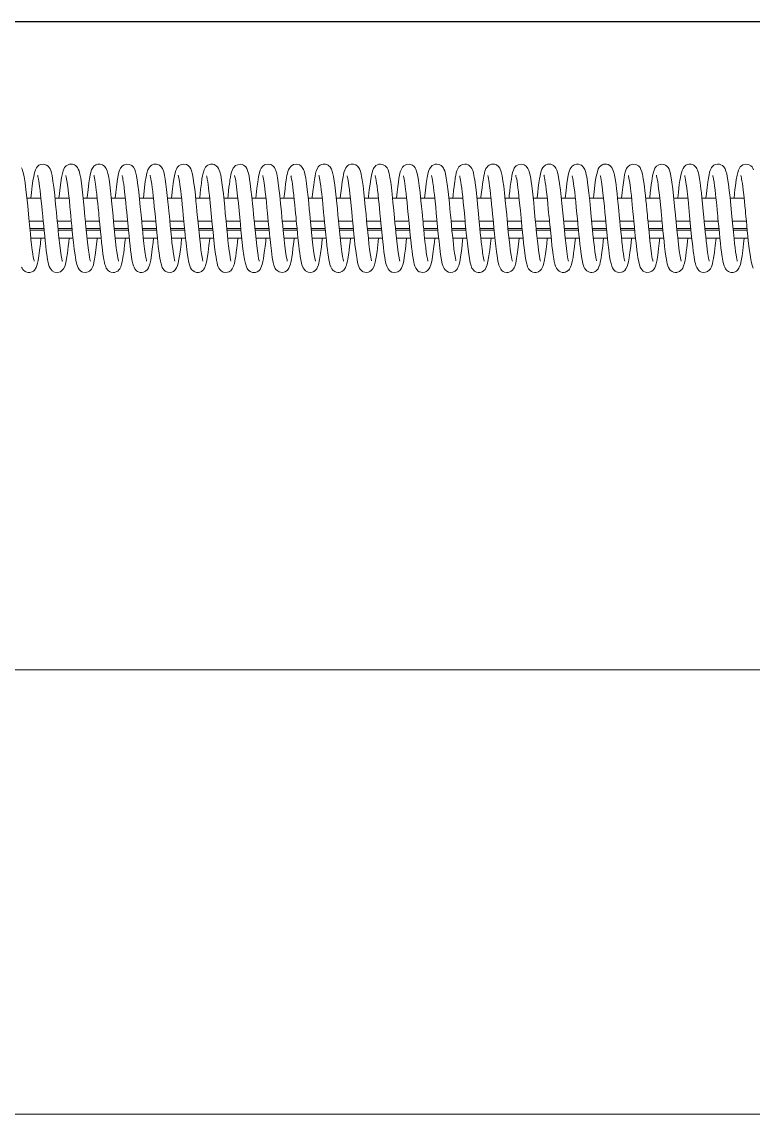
# Model space of a CAD drawing. Extents: x 20 to 307, y 41 to 248.
# Drawn here: x 111.76 to 129.96, y 193.01 to 220.21 of the extents above; entities that cross this region are included whole.
import ezdxf

# ---------------------------------------------------------------- set-up
doc = ezdxf.new("R2010")
doc.units = 0
doc.header["$LTSCALE"] = 0.5
doc.header["$MEASUREMENT"] = 0
doc.layers.get('0').update_dxf_attribs({"linetype": 'CONTINUOUS'})
doc.layers.add('DIM', color=1, linetype='CONTINUOUS')
doc.layers.add('PEN1', color=4, linetype='CONTINUOUS')

msp = doc.modelspace()

# ---------------------------------------------------------------- linework, layer by layer
msp.add_line((134.257, 220.21), (37.173, 220.21))
at = {"layer": 'DIM', "linetype": 'Continuous', "lineweight": 15}
for p, q in [((48.105, 204.069), (142.824, 204.069)), ((48.324, 193.007), (241.324, 193.007))]:
    msp.add_line(p, q, dxfattribs=at)
at = {"layer": 'PEN1', "linetype": 'Continuous', "lineweight": 15}
for p, q in [((112.24, 215.816), (111.89, 215.816)), ((112.94, 215.816), (112.59, 215.816)), ((113.64, 215.816), (113.29, 215.816)), ((114.34, 215.816), (113.991, 215.816)), ((115.04, 215.816), (114.69, 215.816)), ((115.74, 215.816), (115.39, 215.816)), ((116.44, 215.816), (116.09, 215.816)), ((117.14, 215.816), (116.79, 215.816)), ((117.84, 215.816), (117.49, 215.816)), ((118.54, 215.816), (118.19, 215.816)), ((119.24, 215.816), (118.89, 215.816)), ((119.94, 215.816), (119.59, 215.816)), ((120.64, 215.816), (120.29, 215.816)), ((121.34, 215.816), (120.99, 215.816)), ((122.04, 215.816), (121.69, 215.816)), ((122.74, 215.816), (122.391, 215.816)), ((123.44, 215.816), (123.09, 215.816)), ((124.14, 215.816), (123.79, 215.816)), ((124.84, 215.816), (124.49, 215.816)), ((125.54, 215.816), (125.19, 215.816)), ((126.24, 215.816), (125.89, 215.816)), ((126.94, 215.816), (126.59, 215.816)), ((127.64, 215.816), (127.29, 215.816)), ((128.34, 215.816), (127.99, 215.816)), ((129.04, 215.816), (128.691, 215.816)), ((129.74, 215.816), (129.391, 215.816)), ((112.296, 215.25), (111.946, 215.25)), ((112.996, 215.25), (112.646, 215.25)), ((113.696, 215.25), (113.346, 215.25)), ((114.396, 215.25), (114.046, 215.25)), ((115.096, 215.25), (114.746, 215.25)), ((115.796, 215.25), (115.446, 215.25)), ((116.496, 215.25), (116.146, 215.25)), ((117.196, 215.25), (116.846, 215.25)), ((117.896, 215.25), (117.546, 215.25)), ((118.596, 215.25), (118.246, 215.25)), ((119.296, 215.25), (118.946, 215.25)), ((119.996, 215.25), (119.646, 215.25)), ((120.696, 215.25), (120.346, 215.25)), ((121.396, 215.25), (121.046, 215.25)), ((122.096, 215.25), (121.746, 215.25)), ((122.796, 215.25), (122.446, 215.25)), ((123.496, 215.25), (123.146, 215.25)), ((124.196, 215.25), (123.846, 215.25)), ((124.896, 215.25), (124.546, 215.25)), ((125.596, 215.25), (125.246, 215.25)), ((126.296, 215.25), (125.946, 215.25)), ((126.996, 215.25), (126.646, 215.25)), ((127.696, 215.25), (127.346, 215.25)), ((128.396, 215.25), (128.046, 215.25)), ((129.096, 215.25), (128.746, 215.25)), ((129.796, 215.25), (129.446, 215.25)), ((112.313, 215.065), (111.963, 215.065)), ((111.968, 215.019), (112.318, 215.019)), ((113.013, 215.065), (112.663, 215.065)), ((112.668, 215.019), (113.018, 215.019)), ((113.713, 215.065), (113.363, 215.065)), ((113.368, 215.019), (113.718, 215.019)), ((114.413, 215.065), (114.063, 215.065)), ((114.068, 215.019), (114.418, 215.019)), ((115.113, 215.065), (114.763, 215.065)), ((114.768, 215.019), (115.118, 215.019)), ((115.813, 215.065), (115.463, 215.065)), ((115.468, 215.019), (115.818, 215.019)), ((116.513, 215.065), (116.163, 215.065)), ((116.168, 215.019), (116.518, 215.019)), ((117.213, 215.065), (116.863, 215.065)), ((116.868, 215.019), (117.218, 215.019)), ((117.913, 215.065), (117.563, 215.065)), ((117.568, 215.019), (117.918, 215.019)), ((118.613, 215.065), (118.263, 215.065)), ((118.268, 215.019), (118.618, 215.019)), ((119.313, 215.065), (118.963, 215.065)), ((118.968, 215.019), (119.318, 215.019)), ((120.013, 215.065), (119.663, 215.065)), ((119.668, 215.019), (120.018, 215.019)), ((120.713, 215.065), (120.363, 215.065)), ((120.368, 215.019), (120.718, 215.019)), ((121.413, 215.065), (121.063, 215.065)), ((121.068, 215.019), (121.418, 215.019)), ((122.113, 215.065), (121.763, 215.065)), ((121.768, 215.019), (122.118, 215.019)), ((122.813, 215.065), (122.463, 215.065)), ((122.468, 215.019), (122.818, 215.019)), ((123.513, 215.065), (123.163, 215.065)), ((123.168, 215.019), (123.518, 215.019)), ((124.213, 215.065), (123.863, 215.065)), ((123.868, 215.019), (124.218, 215.019)), ((124.913, 215.065), (124.563, 215.065)), ((124.568, 215.019), (124.918, 215.019)), ((125.613, 215.065), (125.263, 215.065)), ((125.268, 215.019), (125.618, 215.019)), ((126.313, 215.065), (125.963, 215.065)), ((125.968, 215.019), (126.318, 215.019)), ((127.013, 215.065), (126.663, 215.065)), ((126.668, 215.019), (127.018, 215.019)), ((127.713, 215.065), (127.363, 215.065)), ((127.368, 215.019), (127.718, 215.019)), ((128.413, 215.065), (128.063, 215.065)), ((128.068, 215.019), (128.418, 215.019)), ((129.113, 215.065), (128.763, 215.065)), ((128.768, 215.019), (129.118, 215.019)), ((129.813, 215.065), (129.463, 215.065)), ((129.468, 215.019), (129.818, 215.019)), ((111.988, 214.821), (112.338, 214.821)), ((112.688, 214.821), (113.038, 214.821)), ((113.388, 214.821), (113.738, 214.821)), ((114.088, 214.821), (114.438, 214.821)), ((114.788, 214.821), (115.138, 214.821)), ((115.488, 214.821), (115.838, 214.821)), ((116.188, 214.821), (116.538, 214.821)), ((116.888, 214.821), (117.238, 214.821)), ((117.588, 214.821), (117.938, 214.821)), ((118.288, 214.821), (118.638, 214.821)), ((118.988, 214.821), (119.338, 214.821)), ((119.688, 214.821), (120.038, 214.821)), ((120.388, 214.821), (120.738, 214.821)), ((121.088, 214.821), (121.438, 214.821)), ((121.788, 214.821), (122.138, 214.821)), ((122.488, 214.821), (122.838, 214.821)), ((123.188, 214.821), (123.538, 214.821)), ((123.888, 214.821), (124.238, 214.821)), ((124.588, 214.821), (124.938, 214.821)), ((125.288, 214.821), (125.638, 214.821)), ((125.988, 214.821), (126.338, 214.821)), ((126.688, 214.821), (127.038, 214.821)), ((127.388, 214.821), (127.738, 214.821)), ((128.088, 214.821), (128.438, 214.821)), ((128.788, 214.821), (129.138, 214.821)), ((129.488, 214.821), (129.838, 214.821))]:
    msp.add_line(p, q, dxfattribs=at)
at = {"layer": 'PEN1', "linetype": 'Continuous', "lineweight": 15, "flags": 128}
for points in [[(112.069, 214.252), (112.067, 214.26), (112.06, 214.291), (112.048, 214.351), (112.036, 214.429), (112.023, 214.521), (112.006, 214.655), (111.991, 214.795), (111.976, 214.936), (111.963, 215.071), (111.947, 215.236), (111.929, 215.42), (111.909, 215.63), (111.888, 215.839), (111.867, 216.03), (111.846, 216.199), (111.822, 216.348), (111.8, 216.455), (111.772, 216.538), (111.751, 216.576)], [(112.771, 214.248), (112.772, 214.247), (112.768, 214.259), (112.757, 214.307), (112.742, 214.389), (112.725, 214.504), (112.707, 214.652), (112.687, 214.828), (112.67, 214.997), (112.656, 215.144), (112.645, 215.255), (112.636, 215.347), (112.626, 215.459), (112.613, 215.597), (112.597, 215.755), (112.581, 215.906), (112.56, 216.092), (112.539, 216.244), (112.516, 216.381), (112.5, 216.454), (112.483, 216.51), (112.466, 216.551), (112.446, 216.584), (112.422, 216.613), (112.38, 216.644), (112.314, 216.667), (112.238, 216.661), (112.19, 216.64), (112.154, 216.61), (112.125, 216.573), (112.101, 216.524), (112.077, 216.447), (112.058, 216.358), (112.041, 216.255), (112.023, 216.125), (112.004, 215.963), (111.988, 215.816)], [(113.469, 214.252), (113.47, 214.253), (113.467, 214.265), (113.459, 214.298), (113.449, 214.349), (113.437, 214.423), (113.422, 214.525), (113.407, 214.646), (113.391, 214.795), (113.374, 214.958), (113.36, 215.099), (113.349, 215.213), (113.341, 215.297), (113.335, 215.359), (113.326, 215.452), (113.314, 215.578), (113.299, 215.732), (113.282, 215.895), (113.266, 216.04), (113.246, 216.193), (113.228, 216.317), (113.209, 216.415), (113.187, 216.497), (113.169, 216.543), (113.147, 216.583), (113.123, 216.611), (113.101, 216.631), (113.074, 216.648), (113.027, 216.664), (112.953, 216.665), (112.869, 216.624), (112.829, 216.58), (112.808, 216.542), (112.793, 216.503), (112.773, 216.431), (112.754, 216.336), (112.734, 216.207), (112.717, 216.083), (112.7, 215.935), (112.688, 215.816)], [(114.17, 214.251), (114.166, 214.268), (114.154, 214.321), (114.141, 214.394), (114.128, 214.482), (114.115, 214.584), (114.097, 214.736), (114.08, 214.897), (114.064, 215.06), (114.048, 215.22), (114.033, 215.379), (114.019, 215.532), (114.004, 215.681), (113.988, 215.837), (113.97, 216.001), (113.951, 216.158), (113.933, 216.282), (113.925, 216.332), (113.917, 216.376), (113.905, 216.432), (113.886, 216.501), (113.862, 216.557), (113.838, 216.595), (113.82, 216.615), (113.805, 216.628), (113.77, 216.65), (113.713, 216.667), (113.656, 216.665), (113.604, 216.647), (113.557, 216.613), (113.523, 216.57), (113.5, 216.524), (113.482, 216.466), (113.463, 216.388), (113.448, 216.299), (113.433, 216.204), (113.411, 216.03), (113.391, 215.845), (113.388, 215.816)], [(114.868, 214.253), (114.867, 214.257), (114.863, 214.275), (114.849, 214.344), (114.834, 214.443), (114.818, 214.561), (114.802, 214.694), (114.787, 214.831), (114.773, 214.967), (114.76, 215.099), (114.748, 215.227), (114.731, 215.406), (114.712, 215.603), (114.692, 215.798), (114.673, 215.979), (114.653, 216.146), (114.636, 216.266), (114.616, 216.379), (114.593, 216.477), (114.572, 216.537), (114.543, 216.588), (114.5, 216.631), (114.441, 216.661), (114.368, 216.667), (114.311, 216.651), (114.284, 216.636), (114.265, 216.621), (114.249, 216.605), (114.233, 216.585), (114.218, 216.563), (114.204, 216.533), (114.188, 216.489), (114.173, 216.43), (114.156, 216.346), (114.138, 216.236), (114.119, 216.094), (114.103, 215.959), (114.088, 215.816)], [(115.568, 214.254), (115.569, 214.253), (115.563, 214.279), (115.551, 214.34), (115.536, 214.431), (115.519, 214.554), (115.5, 214.711), (115.485, 214.845), (115.47, 214.995), (115.456, 215.142), (115.444, 215.265), (115.435, 215.361), (115.429, 215.429), (115.422, 215.495), (115.412, 215.598), (115.399, 215.728), (115.384, 215.882), (115.366, 216.034), (115.35, 216.165), (115.332, 216.294), (115.313, 216.395), (115.295, 216.472), (115.279, 216.519), (115.261, 216.56), (115.235, 216.598), (115.19, 216.638), (115.113, 216.667), (115.052, 216.664), (115.01, 216.65), (114.983, 216.635), (114.963, 216.619), (114.941, 216.595), (114.903, 216.529), (114.876, 216.445), (114.856, 216.349), (114.837, 216.233), (114.818, 216.086), (114.798, 215.909), (114.788, 215.816)], [(116.27, 214.252), (116.269, 214.258), (116.26, 214.294), (116.249, 214.349), (116.235, 214.431), (116.221, 214.534), (116.206, 214.655), (116.191, 214.795), (116.174, 214.954), (116.158, 215.125), (116.143, 215.277), (116.131, 215.4), (116.122, 215.498), (116.111, 215.612), (116.098, 215.746), (116.082, 215.893), (116.065, 216.047), (116.047, 216.187), (116.028, 216.313), (116.008, 216.418), (115.986, 216.5), (115.967, 216.549), (115.941, 216.591), (115.9, 216.631), (115.858, 216.655), (115.799, 216.668), (115.731, 216.659), (115.673, 216.627), (115.633, 216.584), (115.609, 216.544), (115.594, 216.507), (115.569, 216.413), (115.546, 216.29), (115.53, 216.181), (115.513, 216.05), (115.496, 215.898), (115.488, 215.816)], [(116.969, 214.253), (116.969, 214.258), (116.959, 214.295), (116.948, 214.353), (116.937, 214.424), (116.925, 214.506), (116.909, 214.631), (116.894, 214.766), (116.879, 214.907), (116.865, 215.051), (116.845, 215.254), (116.828, 215.44), (116.812, 215.604), (116.796, 215.764), (116.779, 215.925), (116.766, 216.035), (116.752, 216.148), (116.735, 216.268), (116.714, 216.389), (116.692, 216.478), (116.662, 216.555), (116.636, 216.597), (116.619, 216.612), (116.597, 216.626), (116.55, 216.657), (116.52, 216.665), (116.49, 216.668), (116.461, 216.666), (116.436, 216.66), (116.394, 216.642), (116.366, 216.622), (116.336, 216.589), (116.3, 216.521), (116.276, 216.445), (116.262, 216.379), (116.247, 216.298), (116.231, 216.186), (116.212, 216.034), (116.19, 215.839), (116.188, 215.816)], [(117.672, 214.247), (117.672, 214.247), (117.667, 214.264), (117.657, 214.308), (117.642, 214.388), (117.625, 214.504), (117.609, 214.632), (117.592, 214.788), (117.575, 214.95), (117.561, 215.088), (117.551, 215.194), (117.544, 215.266), (117.538, 215.33), (117.529, 215.421), (117.518, 215.54), (117.504, 215.686), (117.487, 215.851), (117.466, 216.038), (117.448, 216.183), (117.432, 216.291), (117.418, 216.37), (117.41, 216.411), (117.399, 216.458), (117.383, 216.51), (117.36, 216.561), (117.336, 216.597), (117.307, 216.626), (117.279, 216.645), (117.246, 216.659), (117.201, 216.668), (117.081, 216.63), (117.026, 216.57), (116.995, 216.509), (116.982, 216.468), (116.968, 216.409), (116.954, 216.34), (116.944, 216.279), (116.937, 216.231), (116.929, 216.171), (116.919, 216.095), (116.908, 216.001), (116.895, 215.886), (116.888, 215.816)], [(118.371, 214.248), (118.371, 214.25), (118.363, 214.28), (118.35, 214.344), (118.335, 214.435), (118.318, 214.555), (118.301, 214.702), (118.284, 214.863), (118.269, 215.01), (118.256, 215.138), (118.246, 215.243), (118.236, 215.348), (118.224, 215.481), (118.204, 215.687), (118.183, 215.887), (118.163, 216.06), (118.145, 216.204), (118.126, 216.325), (118.107, 216.424), (118.085, 216.505), (118.07, 216.541), (118.048, 216.581), (118.012, 216.622), (117.957, 216.655), (117.891, 216.668), (117.839, 216.661), (117.803, 216.647), (117.758, 216.614), (117.721, 216.567), (117.698, 216.517), (117.68, 216.46), (117.656, 216.351), (117.635, 216.218), (117.615, 216.065), (117.596, 215.899), (117.588, 215.816)], [(119.069, 214.253), (119.068, 214.259), (119.062, 214.286), (119.053, 214.326), (119.039, 214.407), (119.024, 214.514), (119.007, 214.645), (118.99, 214.799), (118.972, 214.976), (118.954, 215.159), (118.94, 215.312), (118.929, 215.428), (118.917, 215.546), (118.903, 215.691), (118.886, 215.856), (118.867, 216.032), (118.847, 216.187), (118.828, 216.317), (118.807, 216.422), (118.786, 216.5), (118.774, 216.534), (118.76, 216.561), (118.744, 216.586), (118.719, 216.616), (118.673, 216.648), (118.601, 216.668), (118.525, 216.657), (118.463, 216.619), (118.423, 216.57), (118.401, 216.525), (118.387, 216.484), (118.373, 216.432), (118.362, 216.381), (118.353, 216.331), (118.342, 216.265), (118.329, 216.176), (118.315, 216.061), (118.298, 215.918), (118.288, 215.816)], [(119.769, 214.253), (119.769, 214.259), (119.758, 214.3), (119.746, 214.363), (119.728, 214.482), (119.711, 214.619), (119.694, 214.767), (119.677, 214.926), (119.661, 215.089), (119.645, 215.251), (119.631, 215.402), (119.617, 215.55), (119.603, 215.695), (119.588, 215.844), (119.571, 215.993), (119.553, 216.142), (119.538, 216.25), (119.52, 216.357), (119.498, 216.457), (119.469, 216.542), (119.444, 216.586), (119.425, 216.607), (119.418, 216.612), (119.408, 216.62), (119.402, 216.625), (119.394, 216.631), (119.385, 216.638), (119.355, 216.655), (119.318, 216.666), (119.288, 216.668), (119.259, 216.666), (119.219, 216.654), (119.19, 216.64), (119.166, 216.622), (119.142, 216.597), (119.118, 216.562), (119.091, 216.497), (119.073, 216.433), (119.06, 216.368), (119.045, 216.281), (119.027, 216.155), (119.006, 215.985), (118.99, 215.841), (118.988, 215.816)], [(120.463, 214.26), (120.463, 214.26), (120.462, 214.264), (120.458, 214.29), (120.447, 214.355), (120.434, 214.444), (120.42, 214.545), (120.403, 214.68), (120.388, 214.82), (120.373, 214.962), (120.36, 215.101), (120.345, 215.252), (120.329, 215.42), (120.312, 215.601), (120.294, 215.782), (120.275, 215.957), (120.256, 216.123), (120.234, 216.279), (120.221, 216.355), (120.207, 216.423), (120.192, 216.482), (120.173, 216.534), (120.15, 216.577), (120.12, 216.613), (120.076, 216.646), (120.019, 216.666), (119.96, 216.666), (119.905, 216.648), (119.878, 216.631), (119.871, 216.626), (119.864, 216.62), (119.851, 216.607), (119.825, 216.573), (119.799, 216.52), (119.779, 216.455), (119.766, 216.399), (119.757, 216.352), (119.737, 216.229), (119.716, 216.069), (119.696, 215.892), (119.688, 215.816)], [(121.171, 214.249), (121.171, 214.249), (121.165, 214.273), (121.152, 214.334), (121.137, 214.42), (121.122, 214.53), (121.105, 214.67), (121.088, 214.822), (121.073, 214.966), (121.061, 215.092), (121.05, 215.199), (121.038, 215.332), (121.021, 215.511), (121, 215.722), (120.98, 215.916), (120.961, 216.082), (120.943, 216.219), (120.924, 216.338), (120.904, 216.437), (120.879, 216.521), (120.854, 216.572), (120.807, 216.626), (120.743, 216.66), (120.687, 216.668), (120.65, 216.664), (120.631, 216.659), (120.615, 216.653), (120.577, 216.631), (120.545, 216.601), (120.53, 216.581), (120.515, 216.556), (120.499, 216.519), (120.48, 216.46), (120.463, 216.387), (120.446, 216.289), (120.429, 216.169), (120.411, 216.026), (120.392, 215.86), (120.388, 215.816)], [(121.871, 214.248), (121.871, 214.25), (121.866, 214.269), (121.857, 214.308), (121.844, 214.376), (121.83, 214.47), (121.814, 214.592), (121.797, 214.741), (121.779, 214.905), (121.765, 215.047), (121.754, 215.159), (121.748, 215.226), (121.742, 215.286), (121.734, 215.37), (121.724, 215.478), (121.711, 215.608), (121.697, 215.754), (121.675, 215.959), (121.655, 216.129), (121.636, 216.263), (121.618, 216.37), (121.598, 216.461), (121.571, 216.539), (121.551, 216.577), (121.524, 216.611), (121.485, 216.641), (121.42, 216.666), (121.333, 216.66), (121.272, 216.627), (121.238, 216.592), (121.218, 216.562), (121.202, 216.529), (121.183, 216.473), (121.165, 216.395), (121.149, 216.31), (121.135, 216.215), (121.12, 216.104), (121.104, 215.966), (121.088, 215.816)], [(122.568, 214.255), (122.567, 214.263), (122.563, 214.281), (122.554, 214.32), (122.545, 214.374), (122.533, 214.452), (122.519, 214.553), (122.503, 214.682), (122.486, 214.843), (122.469, 215.005), (122.456, 215.144), (122.445, 215.256), (122.437, 215.338), (122.432, 215.393), (122.425, 215.466), (122.415, 215.566), (122.403, 215.692), (122.388, 215.838), (122.372, 215.983), (122.35, 216.17), (122.328, 216.316), (122.307, 216.425), (122.288, 216.496), (122.27, 216.541), (122.256, 216.57), (122.24, 216.592), (122.223, 216.612), (122.201, 216.63), (122.181, 216.644), (122.146, 216.659), (122.091, 216.668), (122.047, 216.663), (122.015, 216.653), (121.979, 216.632), (121.94, 216.594), (121.912, 216.55), (121.894, 216.505), (121.879, 216.455), (121.853, 216.33), (121.83, 216.181), (121.809, 216.013), (121.788, 215.816)], [(123.269, 214.254), (123.27, 214.254), (123.268, 214.26), (123.262, 214.286), (123.253, 214.326), (123.246, 214.368), (123.238, 214.415), (123.232, 214.455), (123.226, 214.5), (123.218, 214.555), (123.21, 214.621), (123.199, 214.72), (123.186, 214.839), (123.174, 214.957), (123.164, 215.056), (123.154, 215.158), (123.148, 215.227), (123.139, 215.315), (123.128, 215.436), (123.113, 215.589), (123.095, 215.769), (123.077, 215.943), (123.06, 216.086), (123.046, 216.199), (123.035, 216.274), (123.025, 216.333), (123.015, 216.386), (123.001, 216.45), (122.984, 216.507), (122.961, 216.559), (122.937, 216.595), (122.915, 216.619), (122.895, 216.635), (122.87, 216.65), (122.834, 216.663), (122.786, 216.668), (122.729, 216.658), (122.678, 216.629), (122.643, 216.596), (122.621, 216.566), (122.606, 216.537), (122.591, 216.499), (122.577, 216.447), (122.562, 216.382), (122.552, 216.326), (122.545, 216.283), (122.538, 216.237), (122.53, 216.178), (122.52, 216.101), (122.508, 216.007), (122.496, 215.893), (122.488, 215.816)], [(123.971, 214.248), (123.971, 214.249), (123.967, 214.265), (123.959, 214.296), (123.941, 214.396), (123.921, 214.539), (123.906, 214.654), (123.892, 214.781), (123.879, 214.903), (123.863, 215.066), (123.85, 215.199), (123.842, 215.292), (123.831, 215.407), (123.818, 215.543), (123.796, 215.761), (123.776, 215.952), (123.757, 216.115), (123.738, 216.254), (123.717, 216.376), (123.694, 216.476), (123.658, 216.565), (123.624, 216.61), (123.575, 216.647), (123.526, 216.664), (123.483, 216.668), (123.451, 216.664), (123.427, 216.657), (123.392, 216.641), (123.366, 216.622), (123.326, 216.576), (123.315, 216.557), (123.303, 216.531), (123.29, 216.494), (123.275, 216.44), (123.259, 216.364), (123.243, 216.267), (123.23, 216.18), (123.217, 216.079), (123.204, 215.967), (123.19, 215.841), (123.188, 215.816)], [(124.671, 214.248), (124.671, 214.249), (124.666, 214.269), (124.657, 214.309), (124.646, 214.363), (124.637, 214.425), (124.623, 214.516), (124.61, 214.623), (124.596, 214.745), (124.581, 214.884), (124.566, 215.033), (124.553, 215.167), (124.543, 215.28), (124.534, 215.369), (124.526, 215.46), (124.515, 215.572), (124.502, 215.702), (124.487, 215.847), (124.471, 215.997), (124.455, 216.127), (124.441, 216.233), (124.421, 216.355), (124.402, 216.447), (124.384, 216.506), (124.36, 216.562), (124.319, 216.615), (124.267, 216.651), (124.193, 216.668), (124.117, 216.653), (124.066, 216.621), (124.036, 216.59), (124.019, 216.563), (123.998, 216.518), (123.979, 216.456), (123.961, 216.378), (123.946, 216.292), (123.934, 216.21), (123.921, 216.111), (123.907, 215.991), (123.895, 215.887), (123.888, 215.816)], [(125.369, 214.253), (125.37, 214.254), (125.364, 214.274), (125.356, 214.312), (125.347, 214.361), (125.327, 214.488), (125.308, 214.643), (125.288, 214.819), (125.269, 215.011), (125.25, 215.206), (125.233, 215.381), (125.219, 215.532), (125.203, 215.689), (125.187, 215.854), (125.168, 216.021), (125.147, 216.186), (125.123, 216.341), (125.104, 216.434), (125.082, 216.513), (125.057, 216.567), (125.038, 216.595), (125.016, 216.617), (125.005, 216.626), (124.991, 216.636), (124.984, 216.641), (124.961, 216.653), (124.931, 216.663), (124.903, 216.668), (124.881, 216.668), (124.85, 216.664), (124.807, 216.649), (124.763, 216.619), (124.731, 216.582), (124.708, 216.542), (124.688, 216.488), (124.673, 216.433), (124.661, 216.375), (124.647, 216.298), (124.633, 216.2), (124.617, 216.076), (124.604, 215.964), (124.59, 215.836), (124.588, 215.816)], [(126.066, 214.258), (126.067, 214.262), (126.064, 214.276), (126.058, 214.302), (126.052, 214.331), (126.047, 214.362), (126.028, 214.486), (126.013, 214.595), (125.999, 214.715), (125.986, 214.836), (125.969, 215.011), (125.952, 215.184), (125.935, 215.366), (125.917, 215.555), (125.897, 215.754), (125.876, 215.955), (125.853, 216.142), (125.832, 216.29), (125.822, 216.35), (125.812, 216.402), (125.798, 216.462), (125.774, 216.533), (125.744, 216.587), (125.715, 216.619), (125.703, 216.629), (125.692, 216.637), (125.662, 216.653), (125.619, 216.666), (125.564, 216.666), (125.507, 216.648), (125.462, 216.616), (125.432, 216.583), (125.413, 216.551), (125.395, 216.51), (125.379, 216.456), (125.363, 216.385), (125.346, 216.289), (125.33, 216.183), (125.309, 216.008), (125.288, 215.821), (125.288, 215.816)], [(126.771, 214.248), (126.771, 214.247), (126.769, 214.254), (126.764, 214.273), (126.757, 214.308), (126.747, 214.361), (126.735, 214.432), (126.723, 214.518), (126.711, 214.619), (126.697, 214.733), (126.684, 214.861), (126.671, 214.988), (126.657, 215.132), (126.646, 215.243), (126.639, 215.318), (126.632, 215.398), (126.62, 215.515), (126.606, 215.667), (126.592, 215.8), (126.578, 215.936), (126.564, 216.054), (126.552, 216.153), (126.537, 216.261), (126.523, 216.343), (126.511, 216.404), (126.492, 216.483), (126.458, 216.565), (126.432, 216.602), (126.397, 216.634), (126.354, 216.656), (126.314, 216.667), (126.28, 216.668), (126.262, 216.666), (126.242, 216.662), (126.221, 216.655), (126.201, 216.644), (126.192, 216.639), (126.185, 216.633), (126.178, 216.628), (126.171, 216.623), (126.161, 216.614), (126.143, 216.598), (126.125, 216.574), (126.11, 216.546), (126.095, 216.507), (126.071, 216.42), (126.051, 216.322), (126.035, 216.217), (126.014, 216.057), (125.996, 215.899), (125.988, 215.816)], [(127.472, 214.247), (127.47, 214.252), (127.464, 214.276), (127.455, 214.318), (127.445, 214.37), (127.436, 214.43), (127.416, 214.574), (127.395, 214.754), (127.384, 214.858), (127.373, 214.97), (127.359, 215.108), (127.348, 215.226), (127.339, 215.321), (127.331, 215.408), (127.32, 215.519), (127.307, 215.651), (127.296, 215.763), (127.284, 215.882), (127.27, 216.001), (127.258, 216.104), (127.243, 216.216), (127.23, 216.302), (127.219, 216.367), (127.208, 216.421), (127.193, 216.478), (127.173, 216.536), (127.149, 216.579), (127.109, 216.625), (127.045, 216.659), (126.965, 216.667), (126.896, 216.643), (126.855, 216.611), (126.831, 216.583), (126.816, 216.558), (126.799, 216.519), (126.782, 216.469), (126.766, 216.4), (126.743, 216.267), (126.719, 216.096), (126.703, 215.96), (126.688, 215.816)], [(128.169, 214.253), (128.169, 214.258), (128.162, 214.284), (128.144, 214.376), (128.125, 214.506), (128.105, 214.663), (128.086, 214.841), (128.066, 215.034), (128.048, 215.225), (128.032, 215.393), (128.018, 215.544), (128.002, 215.707), (127.984, 215.879), (127.964, 216.054), (127.943, 216.22), (127.927, 216.322), (127.909, 216.414), (127.889, 216.492), (127.871, 216.539), (127.849, 216.579), (127.836, 216.597), (127.82, 216.614), (127.804, 216.628), (127.795, 216.635), (127.786, 216.64), (127.767, 216.651), (127.744, 216.66), (127.685, 216.668), (127.616, 216.653), (127.56, 216.616), (127.52, 216.565), (127.497, 216.516), (127.481, 216.464), (127.461, 216.374), (127.439, 216.245), (127.428, 216.162), (127.415, 216.065), (127.402, 215.954), (127.389, 215.828), (127.388, 215.816)], [(128.871, 214.248), (128.872, 214.248), (128.868, 214.26), (128.861, 214.288), (128.854, 214.323), (128.844, 214.375), (128.837, 214.422), (128.829, 214.477), (128.819, 214.548), (128.808, 214.637), (128.796, 214.746), (128.783, 214.865), (128.773, 214.969), (128.762, 215.079), (128.755, 215.152), (128.747, 215.233), (128.736, 215.348), (128.722, 215.498), (128.704, 215.679), (128.69, 215.824), (128.676, 215.948), (128.664, 216.052), (128.654, 216.136), (128.645, 216.202), (128.638, 216.254), (128.631, 216.297), (128.621, 216.355), (128.612, 216.4), (128.601, 216.449), (128.589, 216.491), (128.581, 216.515), (128.573, 216.535), (128.565, 216.551), (128.561, 216.559), (128.556, 216.566), (128.551, 216.573), (128.545, 216.581), (128.53, 216.6), (128.51, 216.62), (128.485, 216.639), (128.454, 216.656), (128.423, 216.665), (128.393, 216.668), (128.365, 216.667), (128.321, 216.655), (128.291, 216.64), (128.269, 216.624), (128.245, 216.6), (128.219, 216.562), (128.194, 216.506), (128.177, 216.447), (128.165, 216.395), (128.153, 216.335), (128.141, 216.26), (128.127, 216.161), (128.116, 216.068), (128.103, 215.958), (128.089, 215.83), (128.088, 215.816)], [(129.568, 214.253), (129.569, 214.252), (129.565, 214.266), (129.558, 214.301), (129.548, 214.35), (129.539, 214.41), (129.528, 214.48), (129.515, 214.583), (129.502, 214.691), (129.49, 214.803), (129.473, 214.969), (129.457, 215.126), (129.443, 215.278), (129.427, 215.451), (129.408, 215.645), (129.389, 215.835), (129.369, 216.011), (129.35, 216.169), (129.329, 216.31), (129.306, 216.429), (129.288, 216.494), (129.266, 216.549), (129.234, 216.599), (129.199, 216.632), (129.163, 216.653), (129.128, 216.664), (129.081, 216.668), (129.034, 216.66), (129.003, 216.647), (128.986, 216.637), (128.972, 216.627), (128.93, 216.58), (128.918, 216.562), (128.907, 216.539), (128.895, 216.508), (128.881, 216.464), (128.866, 216.401), (128.851, 216.319), (128.835, 216.216), (128.818, 216.088), (128.801, 215.936), (128.788, 215.816)], [(129.976, 216.528), (129.956, 216.569), (129.937, 216.596), (129.904, 216.628), (129.848, 216.659), (129.768, 216.667), (129.706, 216.648), (129.671, 216.626), (129.645, 216.6), (129.623, 216.569), (129.598, 216.516), (129.579, 216.456), (129.564, 216.389), (129.544, 216.275), (129.523, 216.126), (129.512, 216.035), (129.5, 215.934), (129.488, 215.822), (129.488, 215.816)], [(112.157, 216.387), (112.159, 216.38), (112.165, 216.357), (112.171, 216.327), (112.178, 216.292), (112.186, 216.246), (112.196, 216.186), (112.206, 216.109), (112.218, 216.014), (112.231, 215.899), (112.247, 215.746), (112.261, 215.616), (112.27, 215.515), (112.277, 215.445), (112.285, 215.362), (112.296, 215.244), (112.307, 215.133), (112.319, 215.006), (112.332, 214.877), (112.344, 214.76), (112.359, 214.624), (112.373, 214.51), (112.386, 214.416), (112.405, 214.293), (112.429, 214.179), (112.447, 214.121), (112.466, 214.079), (112.49, 214.042), (112.521, 214.01), (112.576, 213.979), (112.655, 213.969), (112.722, 213.988), (112.763, 214.016), (112.803, 214.063), (112.83, 214.118), (112.856, 214.208), (112.877, 214.316), (112.897, 214.448), (112.919, 214.619), (112.93, 214.722), (112.941, 214.821)], [(112.86, 216.382), (112.862, 216.373), (112.868, 216.344), (112.886, 216.247), (112.906, 216.108), (112.927, 215.936), (112.946, 215.76), (112.962, 215.601), (112.975, 215.47), (112.983, 215.378), (112.994, 215.264), (113.007, 215.129), (113.028, 214.91), (113.049, 214.715), (113.068, 214.549), (113.087, 214.404), (113.108, 214.275), (113.133, 214.167), (113.165, 214.081), (113.191, 214.041), (113.226, 214.006), (113.26, 213.986), (113.285, 213.976), (113.344, 213.968), (113.384, 213.974), (113.416, 213.985), (113.45, 214.005), (113.495, 214.05), (113.506, 214.067), (113.517, 214.088), (113.53, 214.117), (113.543, 214.158), (113.558, 214.217), (113.574, 214.298), (113.59, 214.399), (113.607, 214.522), (113.624, 214.67), (113.638, 214.797), (113.641, 214.821)], [(113.558, 216.384), (113.558, 216.383), (113.561, 216.374), (113.566, 216.354), (113.572, 216.327), (113.582, 216.269), (113.591, 216.217), (113.598, 216.167), (113.607, 216.102), (113.617, 216.02), (113.629, 215.918), (113.642, 215.798), (113.654, 215.685), (113.663, 215.59), (113.67, 215.514), (113.676, 215.461), (113.681, 215.406), (113.691, 215.302), (113.704, 215.164), (113.72, 214.993), (113.735, 214.849), (113.749, 214.716), (113.761, 214.605), (113.772, 214.514), (113.782, 214.441), (113.79, 214.385), (113.797, 214.342), (113.805, 214.295), (113.812, 214.255), (113.821, 214.212), (113.832, 214.167), (113.842, 214.136), (113.851, 214.112), (113.866, 214.08), (113.879, 214.059), (113.898, 214.035), (113.924, 214.01), (113.949, 213.993), (113.979, 213.979), (114.038, 213.968), (114.066, 213.97), (114.089, 213.975), (114.125, 213.99), (114.149, 214.005), (114.16, 214.013), (114.172, 214.024), (114.199, 214.057), (114.225, 214.108), (114.247, 214.173), (114.261, 214.232), (114.271, 214.283), (114.28, 214.33), (114.289, 214.389), (114.299, 214.461), (114.31, 214.547), (114.322, 214.651), (114.336, 214.773), (114.34, 214.821)], [(114.26, 216.381), (114.259, 216.382), (114.262, 216.37), (114.267, 216.35), (114.273, 216.322), (114.28, 216.285), (114.288, 216.234), (114.298, 216.167), (114.31, 216.083), (114.322, 215.978), (114.336, 215.851), (114.351, 215.71), (114.364, 215.581), (114.374, 215.473), (114.385, 215.362), (114.392, 215.29), (114.4, 215.204), (114.408, 215.116), (114.419, 215.01), (114.431, 214.888), (114.444, 214.756), (114.458, 214.634), (114.471, 214.525), (114.484, 214.429), (114.496, 214.345), (114.513, 214.252), (114.529, 214.182), (114.543, 214.133), (114.556, 214.099), (114.568, 214.075), (114.579, 214.057), (114.62, 214.011), (114.646, 213.993), (114.684, 213.977), (114.709, 213.971), (114.746, 213.968), (114.791, 213.976), (114.841, 213.999), (114.887, 214.041), (114.916, 214.086), (114.948, 214.174), (114.97, 214.278), (114.991, 214.403), (115.01, 214.545), (115.029, 214.712), (115.04, 214.821)], [(114.958, 216.387), (114.956, 216.388), (114.961, 216.372), (114.968, 216.344), (114.976, 216.303), (114.986, 216.249), (114.998, 216.17), (115.009, 216.089), (115.021, 215.988), (115.035, 215.866), (115.047, 215.745), (115.061, 215.606), (115.072, 215.498), (115.079, 215.424), (115.087, 215.345), (115.097, 215.231), (115.111, 215.084), (115.124, 214.956), (115.137, 214.83), (115.149, 214.716), (115.16, 214.616), (115.181, 214.451), (115.199, 214.326), (115.213, 214.251), (115.229, 214.181), (115.246, 214.125), (115.259, 214.093), (115.274, 214.065), (115.294, 214.037), (115.329, 214.005), (115.388, 213.975), (115.468, 213.971), (115.536, 213.996), (115.581, 214.033), (115.616, 214.087), (115.639, 214.144), (115.655, 214.203), (115.674, 214.297), (115.694, 214.426), (115.709, 214.538), (115.725, 214.673), (115.741, 214.821)], [(115.655, 216.392), (115.655, 216.393), (115.658, 216.383), (115.671, 216.329), (115.688, 216.233), (115.698, 216.168), (115.708, 216.092), (115.719, 216.002), (115.731, 215.901), (115.743, 215.787), (115.756, 215.665), (115.77, 215.518), (115.781, 215.401), (115.789, 215.315), (115.796, 215.246), (115.806, 215.145), (115.818, 215.011), (115.83, 214.891), (115.844, 214.758), (115.858, 214.636), (115.87, 214.529), (115.886, 214.411), (115.901, 214.318), (115.914, 214.247), (115.934, 214.163), (115.964, 214.082), (115.99, 214.042), (116.025, 214.007), (116.071, 213.981), (116.111, 213.97), (116.138, 213.968), (116.161, 213.97), (116.19, 213.976), (116.221, 213.988), (116.236, 213.997), (116.243, 214.002), (116.25, 214.006), (116.262, 214.016), (116.281, 214.034), (116.297, 214.054), (116.313, 214.08), (116.337, 214.14), (116.359, 214.223), (116.377, 214.319), (116.401, 214.476), (116.421, 214.641), (116.439, 214.809), (116.441, 214.821)], [(116.363, 216.376), (116.362, 216.374), (116.364, 216.361), (116.369, 216.341), (116.373, 216.319), (116.379, 216.291), (116.384, 216.26), (116.39, 216.223), (116.4, 216.158), (116.41, 216.078), (116.421, 215.985), (116.432, 215.889), (116.452, 215.701), (116.469, 215.527), (116.486, 215.35), (116.504, 215.165), (116.522, 214.976), (116.541, 214.785), (116.562, 214.6), (116.584, 214.427), (116.596, 214.348), (116.608, 214.274), (116.622, 214.207), (116.637, 214.151), (116.652, 214.109), (116.668, 214.075), (116.69, 214.044), (116.724, 214.009), (116.775, 213.98), (116.832, 213.968), (116.885, 213.974), (116.923, 213.988), (116.949, 214.004), (116.961, 214.013), (116.98, 214.032), (117, 214.059), (117.017, 214.089), (117.033, 214.127), (117.053, 214.195), (117.065, 214.251), (117.075, 214.305), (117.086, 214.368), (117.1, 214.466), (117.114, 214.583), (117.129, 214.713), (117.14, 214.821)], [(117.059, 216.384), (117.06, 216.379), (117.068, 216.347), (117.077, 216.298), (117.087, 216.239), (117.097, 216.173), (117.116, 216.027), (117.135, 215.868), (117.153, 215.695), (117.171, 215.512), (117.187, 215.335), (117.203, 215.174), (117.217, 215.026), (117.232, 214.871), (117.249, 214.712), (117.267, 214.554), (117.289, 214.394), (117.306, 214.29), (117.326, 214.194), (117.352, 214.112), (117.371, 214.07), (117.39, 214.043), (117.407, 214.025), (117.417, 214.017), (117.423, 214.012), (117.43, 214.007), (117.437, 214.002), (117.445, 213.996), (117.464, 213.985), (117.485, 213.977), (117.505, 213.972), (117.524, 213.969), (117.541, 213.968), (117.576, 213.972), (117.618, 213.986), (117.659, 214.012), (117.691, 214.045), (117.715, 214.085), (117.746, 214.167), (117.764, 214.246), (117.776, 214.311), (117.79, 214.399), (117.806, 214.513), (117.818, 214.619), (117.832, 214.743), (117.84, 214.821)], [(117.758, 216.385), (117.758, 216.383), (117.763, 216.365), (117.77, 216.336), (117.785, 216.253), (117.803, 216.134), (117.822, 215.98), (117.836, 215.859), (117.85, 215.724), (117.864, 215.579), (117.877, 215.447), (117.887, 215.335), (117.896, 215.245), (117.905, 215.156), (117.915, 215.049), (117.927, 214.925), (117.941, 214.786), (117.957, 214.642), (117.973, 214.51), (117.996, 214.345), (118.02, 214.218), (118.036, 214.154), (118.053, 214.107), (118.071, 214.07), (118.087, 214.045), (118.116, 214.015), (118.166, 213.983), (118.242, 213.968), (118.318, 213.986), (118.374, 214.026), (118.408, 214.072), (118.429, 214.115), (118.447, 214.172), (118.461, 214.229), (118.471, 214.283), (118.483, 214.353), (118.497, 214.445), (118.512, 214.564), (118.525, 214.672), (118.538, 214.794), (118.541, 214.821)], [(118.462, 216.379), (118.461, 216.379), (118.463, 216.367), (118.469, 216.338), (118.478, 216.294), (118.488, 216.238), (118.498, 216.17), (118.509, 216.091), (118.52, 215.999), (118.532, 215.895), (118.544, 215.781), (118.556, 215.657), (118.568, 215.541), (118.577, 215.442), (118.587, 215.336), (118.594, 215.262), (118.602, 215.184), (118.612, 215.073), (118.626, 214.933), (118.643, 214.766), (118.657, 214.644), (118.669, 214.538), (118.681, 214.446), (118.693, 214.367), (118.714, 214.246), (118.735, 214.159), (118.763, 214.084), (118.786, 214.047), (118.825, 214.008), (118.888, 213.975), (118.957, 213.969), (118.986, 213.974), (119.01, 213.982), (119.03, 213.992), (119.039, 213.998), (119.048, 214.004), (119.065, 214.017), (119.086, 214.039), (119.103, 214.062), (119.117, 214.088), (119.144, 214.162), (119.172, 214.29), (119.196, 214.443), (119.218, 214.611), (119.237, 214.786), (119.24, 214.821)], [(119.155, 216.392), (119.156, 216.389), (119.16, 216.378), (119.165, 216.356), (119.173, 216.321), (119.182, 216.272), (119.192, 216.207), (119.204, 216.127), (119.216, 216.029), (119.23, 215.915), (119.243, 215.788), (119.255, 215.671), (119.265, 215.569), (119.275, 215.463), (119.282, 215.393), (119.289, 215.319), (119.299, 215.21), (119.313, 215.069), (119.33, 214.899), (119.344, 214.761), (119.357, 214.64), (119.37, 214.536), (119.381, 214.449), (119.395, 214.356), (119.406, 214.286), (119.418, 214.225), (119.432, 214.17), (119.452, 214.11), (119.477, 214.06), (119.503, 214.027), (119.515, 214.015), (119.526, 214.006), (119.55, 213.991), (119.584, 213.977), (119.633, 213.968), (119.663, 213.97), (119.694, 213.977), (119.725, 213.991), (119.753, 214.01), (119.774, 214.03), (119.791, 214.049), (119.803, 214.066), (119.812, 214.08), (119.816, 214.088), (119.82, 214.096), (119.831, 214.121), (119.842, 214.153), (119.853, 214.197), (119.865, 214.252), (119.875, 214.303), (119.884, 214.355), (119.89, 214.398), (119.898, 214.455), (119.907, 214.526), (119.918, 214.617), (119.931, 214.727), (119.94, 214.821)], [(119.861, 216.379), (119.861, 216.376), (119.864, 216.363), (119.87, 216.335), (119.877, 216.3), (119.885, 216.257), (119.894, 216.2), (119.904, 216.128), (119.915, 216.039), (119.928, 215.931), (119.941, 215.805), (119.959, 215.629), (119.974, 215.477), (119.985, 215.356), (119.994, 215.269), (120, 215.205), (120.009, 215.113), (120.018, 215.021), (120.028, 214.911), (120.041, 214.786), (120.055, 214.66), (120.072, 214.514), (120.089, 214.393), (120.105, 214.295), (120.12, 214.217), (120.135, 214.16), (120.148, 214.12), (120.16, 214.091), (120.171, 214.069), (120.183, 214.052), (120.226, 214.006), (120.24, 213.997), (120.262, 213.985), (120.298, 213.973), (120.348, 213.968), (120.391, 213.976), (120.425, 213.989), (120.461, 214.014), (120.494, 214.05), (120.533, 214.128), (120.56, 214.225), (120.583, 214.349), (120.603, 214.493), (120.622, 214.654), (120.64, 214.821)], [(120.558, 216.387), (120.557, 216.386), (120.561, 216.373), (120.575, 216.309), (120.584, 216.258), (120.594, 216.193), (120.605, 216.114), (120.617, 216.019), (120.63, 215.908), (120.644, 215.784), (120.655, 215.667), (120.666, 215.563), (120.676, 215.453), (120.684, 215.375), (120.691, 215.301), (120.701, 215.195), (120.714, 215.058), (120.73, 214.895), (120.746, 214.738), (120.762, 214.601), (120.776, 214.483), (120.797, 214.341), (120.817, 214.229), (120.833, 214.164), (120.854, 214.106), (120.88, 214.056), (120.903, 214.027), (120.931, 214.003), (120.973, 213.98), (121.047, 213.968), (121.12, 213.987), (121.167, 214.019), (121.195, 214.05), (121.211, 214.077), (121.231, 214.121), (121.25, 214.181), (121.267, 214.262), (121.29, 214.398), (121.31, 214.547), (121.331, 214.73), (121.34, 214.821)], [(121.261, 216.379), (121.26, 216.379), (121.264, 216.364), (121.27, 216.337), (121.286, 216.248), (121.305, 216.117), (121.316, 216.033), (121.327, 215.938), (121.339, 215.831), (121.351, 215.712), (121.363, 215.587), (121.374, 215.476), (121.386, 215.355), (121.394, 215.265), (121.401, 215.198), (121.409, 215.105), (121.421, 214.982), (121.436, 214.833), (121.45, 214.709), (121.462, 214.597), (121.475, 214.497), (121.486, 214.41), (121.509, 214.273), (121.53, 214.175), (121.546, 214.124), (121.566, 214.078), (121.599, 214.031), (121.622, 214.01), (121.656, 213.988), (121.698, 213.973), (121.736, 213.968), (121.792, 213.976), (121.83, 213.992), (121.854, 214.008), (121.886, 214.039), (121.918, 214.091), (121.95, 214.182), (121.973, 214.29), (121.995, 214.43), (122.018, 214.613), (122.03, 214.72), (122.041, 214.821)], [(121.962, 216.38), (121.963, 216.376), (121.967, 216.354), (121.975, 216.315), (121.984, 216.261), (121.994, 216.197), (122.007, 216.102), (122.019, 216.002), (122.031, 215.901), (122.047, 215.747), (122.063, 215.594), (122.077, 215.446), (122.092, 215.285), (122.109, 215.105), (122.127, 214.922), (122.146, 214.744), (122.164, 214.578), (122.185, 214.42), (122.209, 214.272), (122.228, 214.186), (122.248, 214.119), (122.273, 214.066), (122.3, 214.031), (122.337, 213.999), (122.382, 213.977), (122.435, 213.968), (122.486, 213.974), (122.524, 213.989), (122.55, 214.005), (122.555, 214.009), (122.562, 214.014), (122.576, 214.028), (122.596, 214.053), (122.618, 214.091), (122.638, 214.144), (122.654, 214.197), (122.664, 214.243), (122.671, 214.28), (122.684, 214.355), (122.697, 214.448), (122.712, 214.562), (122.733, 214.753), (122.74, 214.821)], [(122.662, 216.377), (122.661, 216.377), (122.663, 216.37), (122.668, 216.342), (122.676, 216.307), (122.683, 216.267), (122.691, 216.215), (122.701, 216.149), (122.711, 216.068), (122.723, 215.968), (122.737, 215.85), (122.751, 215.715), (122.764, 215.584), (122.777, 215.448), (122.787, 215.338), (122.795, 215.255), (122.801, 215.197), (122.807, 215.125), (122.815, 215.044), (122.825, 214.944), (122.837, 214.828), (122.851, 214.7), (122.868, 214.547), (122.885, 214.421), (122.901, 214.319), (122.923, 214.205), (122.943, 214.132), (122.955, 214.101), (122.967, 214.077), (122.978, 214.059), (123.02, 214.012), (123.033, 214.002), (123.049, 213.992), (123.076, 213.979), (123.12, 213.969), (123.173, 213.971), (123.217, 213.986), (123.257, 214.01), (123.291, 214.046), (123.322, 214.1), (123.345, 214.163), (123.364, 214.245), (123.388, 214.386), (123.409, 214.536), (123.427, 214.691), (123.44, 214.821)], [(123.358, 216.385), (123.358, 216.385), (123.367, 216.347), (123.375, 216.311), (123.384, 216.263), (123.394, 216.2), (123.404, 216.122), (123.416, 216.028), (123.429, 215.916), (123.443, 215.788), (123.456, 215.664), (123.468, 215.534), (123.478, 215.432), (123.485, 215.357), (123.491, 215.295), (123.5, 215.208), (123.512, 215.083), (123.527, 214.929), (123.543, 214.766), (123.559, 214.621), (123.575, 214.495), (123.59, 214.387), (123.611, 214.258), (123.637, 214.152), (123.657, 214.098), (123.681, 214.054), (123.702, 214.029), (123.721, 214.011), (123.743, 213.995), (123.778, 213.979), (123.83, 213.968), (123.865, 213.97), (123.906, 213.981), (123.945, 214.001), (123.971, 214.023), (123.999, 214.057), (124.017, 214.087), (124.031, 214.12), (124.055, 214.202), (124.077, 214.317), (124.093, 214.417), (124.108, 214.536), (124.125, 214.676), (124.14, 214.821)], [(124.057, 216.389), (124.057, 216.386), (124.062, 216.37), (124.07, 216.338), (124.079, 216.292), (124.089, 216.233), (124.099, 216.161), (124.11, 216.077), (124.122, 215.98), (124.134, 215.873), (124.145, 215.766), (124.159, 215.631), (124.171, 215.512), (124.18, 215.411), (124.188, 215.327), (124.198, 215.227), (124.209, 215.106), (124.223, 214.967), (124.237, 214.825), (124.251, 214.695), (124.271, 214.526), (124.29, 214.387), (124.308, 214.275), (124.328, 214.185), (124.338, 214.148), (124.352, 214.108), (124.375, 214.063), (124.417, 214.014), (124.448, 213.992), (124.483, 213.977), (124.522, 213.969), (124.56, 213.969), (124.623, 213.988), (124.665, 214.018), (124.694, 214.05), (124.715, 214.084), (124.731, 214.12), (124.745, 214.165), (124.771, 214.283), (124.795, 214.435), (124.81, 214.552), (124.826, 214.681), (124.84, 214.811), (124.841, 214.821)], [(124.756, 216.39), (124.756, 216.39), (124.759, 216.381), (124.764, 216.362), (124.771, 216.329), (124.781, 216.279), (124.792, 216.213), (124.803, 216.132), (124.815, 216.035), (124.829, 215.922), (124.842, 215.794), (124.855, 215.668), (124.866, 215.557), (124.875, 215.465), (124.882, 215.392), (124.887, 215.34), (124.892, 215.29), (124.898, 215.221), (124.91, 215.099), (124.925, 214.948), (124.943, 214.77), (124.957, 214.644), (124.97, 214.535), (124.987, 214.405), (125.002, 214.308), (125.015, 214.239), (125.031, 214.173), (125.046, 214.124), (125.069, 214.074), (125.093, 214.039), (125.116, 214.014), (125.138, 213.998), (125.167, 213.983), (125.21, 213.971), (125.237, 213.968), (125.251, 213.969), (125.265, 213.97), (125.28, 213.973), (125.294, 213.977), (125.32, 213.99), (125.33, 213.997), (125.339, 214.003), (125.346, 214.009), (125.349, 214.012), (125.352, 214.014), (125.354, 214.016), (125.357, 214.018), (125.361, 214.021), (125.366, 214.024), (125.369, 214.025), (125.377, 214.03), (125.396, 214.053), (125.42, 214.098), (125.444, 214.165), (125.462, 214.24), (125.482, 214.345), (125.497, 214.45), (125.51, 214.552), (125.527, 214.696), (125.54, 214.821)], [(125.463, 216.377), (125.462, 216.377), (125.463, 216.371), (125.468, 216.343), (125.476, 216.305), (125.486, 216.249), (125.497, 216.173), (125.511, 216.071), (125.523, 215.974), (125.536, 215.858), (125.55, 215.725), (125.563, 215.59), (125.578, 215.433), (125.59, 215.306), (125.599, 215.211), (125.604, 215.161), (125.61, 215.1), (125.618, 215.018), (125.628, 214.916), (125.64, 214.796), (125.653, 214.677), (125.665, 214.577), (125.675, 214.495), (125.684, 214.43), (125.691, 214.377), (125.701, 214.314), (125.716, 214.238), (125.728, 214.184), (125.74, 214.142), (125.751, 214.112), (125.758, 214.095), (125.762, 214.088), (125.764, 214.084), (125.766, 214.081), (125.774, 214.068), (125.78, 214.06), (125.787, 214.051), (125.804, 214.031), (125.828, 214.009), (125.858, 213.989), (125.89, 213.975), (125.922, 213.969), (125.952, 213.969), (125.999, 213.978), (126.032, 213.993), (126.054, 214.008), (126.078, 214.03), (126.103, 214.063), (126.127, 214.112), (126.146, 214.167), (126.158, 214.217), (126.167, 214.261), (126.179, 214.325), (126.192, 214.412), (126.207, 214.525), (126.22, 214.629), (126.233, 214.752), (126.24, 214.821)], [(126.159, 216.383), (126.158, 216.383), (126.164, 216.363), (126.171, 216.328), (126.189, 216.23), (126.207, 216.1), (126.227, 215.941), (126.247, 215.752), (126.261, 215.61), (126.275, 215.462), (126.288, 215.334), (126.298, 215.226), (126.306, 215.141), (126.315, 215.052), (126.33, 214.895), (126.349, 214.715), (126.37, 214.531), (126.393, 214.366), (126.409, 214.272), (126.427, 214.19), (126.446, 214.124), (126.465, 214.081), (126.492, 214.04), (126.528, 214.005), (126.567, 213.983), (126.614, 213.97), (126.685, 213.974), (126.722, 213.988), (126.768, 214.02), (126.799, 214.057), (126.83, 214.117), (126.847, 214.172), (126.861, 214.23), (126.881, 214.336), (126.899, 214.465), (126.919, 214.62), (126.939, 214.804), (126.941, 214.821)], [(126.859, 216.385), (126.858, 216.385), (126.861, 216.374), (126.874, 216.314), (126.892, 216.213), (126.911, 216.072), (126.922, 215.984), (126.933, 215.884), (126.945, 215.773), (126.957, 215.651), (126.973, 215.486), (126.986, 215.35), (126.996, 215.245), (127.003, 215.172), (127.011, 215.093), (127.021, 214.981), (127.032, 214.877), (127.044, 214.759), (127.058, 214.635), (127.071, 214.528), (127.086, 214.415), (127.098, 214.331), (127.109, 214.271), (127.127, 214.189), (127.155, 214.102), (127.182, 214.053), (127.231, 214.003), (127.303, 213.972), (127.384, 213.974), (127.445, 214.002), (127.481, 214.034), (127.502, 214.061), (127.516, 214.086), (127.533, 214.127), (127.55, 214.182), (127.566, 214.254), (127.589, 214.391), (127.612, 214.563), (127.627, 214.696), (127.641, 214.821)], [(127.556, 216.39), (127.556, 216.39), (127.558, 216.385), (127.562, 216.369), (127.569, 216.341), (127.578, 216.294), (127.589, 216.232), (127.6, 216.153), (127.612, 216.06), (127.626, 215.95), (127.639, 215.826), (127.657, 215.653), (127.671, 215.504), (127.682, 215.388), (127.688, 215.325), (127.693, 215.275), (127.7, 215.207), (127.708, 215.118), (127.719, 215.008), (127.732, 214.879), (127.746, 214.739), (127.76, 214.616), (127.777, 214.48), (127.792, 214.374), (127.805, 214.295), (127.816, 214.237), (127.828, 214.185), (127.843, 214.132), (127.86, 214.092), (127.88, 214.055), (127.902, 214.028), (127.923, 214.009), (127.945, 213.994), (127.978, 213.979), (128.025, 213.969), (128.053, 213.969), (128.068, 213.971), (128.082, 213.973), (128.109, 213.983), (128.131, 213.996), (128.14, 214.002), (128.148, 214.008), (128.154, 214.013), (128.16, 214.018), (128.168, 214.025), (128.179, 214.032), (128.191, 214.046), (128.211, 214.077), (128.233, 214.13), (128.253, 214.197), (128.269, 214.271), (128.286, 214.375), (128.301, 214.48), (128.314, 214.584), (128.332, 214.736), (128.34, 214.821)], [(128.261, 216.38), (128.261, 216.38), (128.261, 216.374), (128.264, 216.36), (128.272, 216.323), (128.281, 216.279), (128.3, 216.156), (128.31, 216.077), (128.321, 215.985), (128.343, 215.785), (128.364, 215.583), (128.382, 215.389), (128.4, 215.204), (128.417, 215.028), (128.434, 214.856), (128.447, 214.736), (128.46, 214.615), (128.475, 214.497), (128.485, 214.419), (128.496, 214.35), (128.506, 214.29), (128.516, 214.234), (128.527, 214.19), (128.541, 214.14), (128.561, 214.09), (128.592, 214.04), (128.606, 214.024), (128.62, 214.012), (128.631, 214.003), (128.643, 213.995), (128.676, 213.979), (128.723, 213.969), (128.779, 213.973), (128.831, 213.993), (128.871, 214.024), (128.899, 214.058), (128.919, 214.093), (128.935, 214.133), (128.95, 214.184), (128.965, 214.248), (128.978, 214.319), (129.001, 214.475), (129.021, 214.643), (129.041, 214.821)], [(128.96, 216.383), (128.959, 216.38), (128.963, 216.364), (128.969, 216.339), (128.978, 216.291), (128.99, 216.22), (129.005, 216.121), (129.017, 216.025), (129.03, 215.909), (129.045, 215.774), (129.058, 215.645), (129.069, 215.532), (129.078, 215.44), (129.084, 215.37), (129.089, 215.319), (129.097, 215.233), (129.109, 215.112), (129.124, 214.959), (129.137, 214.826), (129.151, 214.698), (129.164, 214.582), (129.177, 214.478), (129.194, 214.359), (129.211, 214.261), (129.228, 214.186), (129.242, 214.135), (129.256, 214.1), (129.268, 214.075), (129.279, 214.057), (129.291, 214.041), (129.304, 214.026), (129.349, 213.992), (129.367, 213.983), (129.387, 213.976), (129.419, 213.969), (129.463, 213.97), (129.49, 213.975), (129.519, 213.987), (129.549, 214.005), (129.576, 214.029), (129.611, 214.077), (129.646, 214.167), (129.667, 214.262), (129.687, 214.38), (129.706, 214.517), (129.726, 214.681), (129.74, 214.821)], [(129.657, 216.387), (129.659, 216.38), (129.665, 216.357), (129.671, 216.327), (129.678, 216.293), (129.686, 216.247), (129.696, 216.186), (129.706, 216.11), (129.718, 216.015), (129.731, 215.9), (129.747, 215.747), (129.76, 215.616), (129.77, 215.515), (129.777, 215.445), (129.785, 215.362), (129.796, 215.245), (129.807, 215.134), (129.819, 215.007), (129.832, 214.878), (129.844, 214.761), (129.859, 214.625), (129.873, 214.511), (129.886, 214.416), (129.905, 214.293), (129.929, 214.179), (129.947, 214.122), (129.966, 214.079)], [(111.756, 214.1), (111.768, 214.075), (111.779, 214.057), (111.791, 214.041), (111.804, 214.026), (111.849, 213.991), (111.867, 213.983), (111.887, 213.976), (111.919, 213.969), (111.964, 213.97), (111.991, 213.976), (112.02, 213.987), (112.05, 214.005), (112.077, 214.029), (112.117, 214.089), (112.139, 214.145), (112.154, 214.2), (112.167, 214.263), (112.187, 214.38), (112.206, 214.518), (112.226, 214.681), (112.24, 214.821)]]:
    msp.add_lwpolyline(points, dxfattribs=at)

doc.saveas('drawing.dxf')
